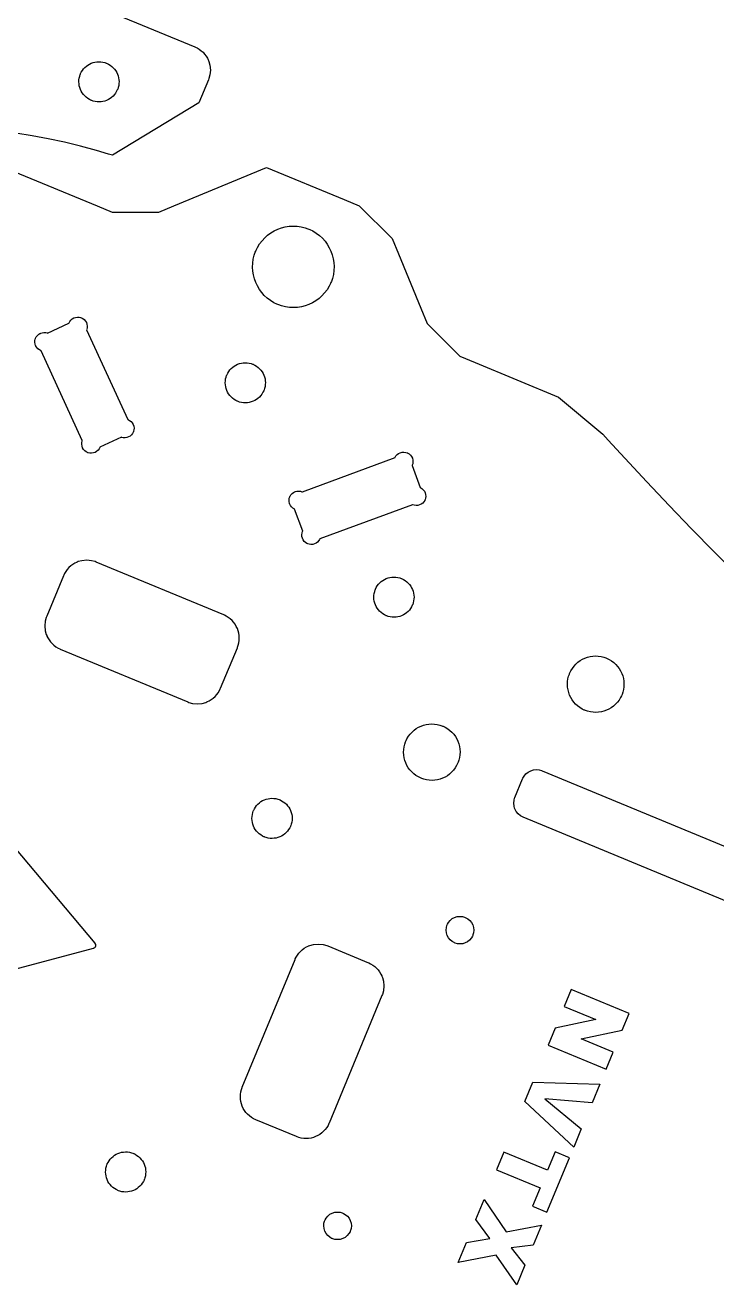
# Model space of a CAD drawing. Extents: x 0 to 997, y 0 to 569.
# Drawn here: x 362.4 to 417.5, y 339.5 to 439.9 of the extents above; entities that cross this region are included whole.
import ezdxf

# ---------------------------------------------------------------- set-up
doc = ezdxf.new("R2010")
doc.units = 0
doc.layers.get('0').update_dxf_attribs({"linetype": 'CONTINUOUS'})

msp = doc.modelspace()

# ---------------------------------------------------------------- linework, layer by layer
at = {"color": 0}
for points in [[(362.74, 443.631), (375.915, 438.172), (375.961, 438.154), (376.094, 438.088), (376.263, 437.986), (376.421, 437.869), (376.565, 437.739), (376.696, 437.594), (376.813, 437.438), (376.914, 437.269), (376.979, 437.136), (376.999, 437.09), (377.036, 437), (377.112, 436.713), (377.15, 436.325), (377.112, 435.936), (377.036, 435.65), (376.999, 435.56), (376.233, 433.714), (369.34, 429.536), (369.025, 429.636), (368.074, 429.915), (366.799, 430.26), (365.517, 430.569), (364.228, 430.843), (362.932, 431.083), (361.632, 431.287)], [(361.478, 428.256), (368.121, 425.504), (369.335, 425.001), (373.031, 425.001), (374.244, 425.504), (381.635, 428.567), (387.813, 426.007), (389.026, 425.504), (391.639, 422.892), (392.142, 421.678), (393.935, 417.349), (394.438, 416.135), (397.051, 413.521), (398.265, 413.018), (404.907, 410.267), (408.442, 407.31), (408.875, 406.832), (410.186, 405.404), (411.947, 403.514), (413.724, 401.639), (415.515, 399.781), (417.322, 397.936), (419.144, 396.11)], [(422.961, 368.153), (402.082, 376.801), (402.082, 376.801), (402.028, 376.824), (401.874, 376.912), (401.692, 377.061), (401.543, 377.242), (401.454, 377.396), (401.432, 377.45), (401.41, 377.506), (401.364, 377.676), (401.34, 377.91), (401.364, 378.143), (401.41, 378.315), (401.432, 378.369), (402.044, 379.847), (402.068, 379.903), (402.16, 380.061), (402.31, 380.243), (402.49, 380.389), (402.694, 380.497), (402.914, 380.564), (403.144, 380.589), (403.379, 380.567), (403.557, 380.519), (403.612, 380.497), (424.492, 371.849)], [(356.739, 363.422), (367.835, 366.347), (367.85, 366.351), (367.894, 366.371), (367.944, 366.408), (367.983, 366.457), (368.006, 366.499), (368.01, 366.514), (368.017, 366.535), (368.017, 366.638), (367.976, 366.733), (367.963, 366.75), (359.172, 377.199)]]:
    msp.add_lwpolyline(points, dxfattribs=at)
for points in [[(367.657, 433.914), (367.619, 433.929), (367.51, 433.983), (367.372, 434.067), (367.246, 434.162), (367.131, 434.268), (367.026, 434.383), (366.936, 434.508), (366.857, 434.64), (366.792, 434.779), (366.74, 434.924), (366.701, 435.074), (366.678, 435.225), (366.669, 435.381), (366.676, 435.537), (366.699, 435.693), (366.736, 435.85), (366.776, 435.967), (366.792, 436.004), (366.807, 436.042), (366.861, 436.151), (366.944, 436.289), (367.04, 436.417), (367.146, 436.532), (367.263, 436.635), (367.386, 436.726), (367.518, 436.804), (367.657, 436.869), (367.801, 436.922), (367.951, 436.96), (368.104, 436.983), (368.258, 436.992), (368.415, 436.986), (368.572, 436.964), (368.728, 436.925), (368.844, 436.886), (368.882, 436.869), (368.919, 436.854), (369.031, 436.8), (369.168, 436.717), (369.294, 436.621), (369.41, 436.515), (369.513, 436.4), (369.604, 436.275), (369.682, 436.143), (369.749, 436.004), (369.8, 435.86), (369.838, 435.711), (369.861, 435.558), (369.869, 435.403), (369.864, 435.247), (369.842, 435.09), (369.803, 434.933), (369.764, 434.817), (369.749, 434.779), (369.732, 434.742), (369.678, 434.632), (369.594, 434.494), (369.5, 434.368), (369.393, 434.253), (369.278, 434.149), (369.153, 434.057), (369.021, 433.979), (368.882, 433.914), (368.737, 433.861), (368.589, 433.824), (368.436, 433.8), (368.281, 433.792), (368.125, 433.799), (367.968, 433.821), (367.811, 433.858), (367.696, 433.899), (367.657, 433.914)], [(382.524, 417.644), (382.446, 417.676), (382.222, 417.787), (381.943, 417.957), (381.686, 418.15), (381.451, 418.365), (381.242, 418.6), (381.057, 418.853), (380.897, 419.122), (380.764, 419.404), (380.658, 419.697), (380.582, 420), (380.533, 420.31), (380.515, 420.625), (380.529, 420.943), (380.575, 421.261), (380.653, 421.578), (380.732, 421.814), (380.764, 421.892), (380.796, 421.968), (380.907, 422.192), (381.076, 422.471), (381.269, 422.728), (381.485, 422.963), (381.719, 423.172), (381.972, 423.358), (382.24, 423.517), (382.524, 423.65), (382.817, 423.756), (383.119, 423.833), (383.429, 423.881), (383.744, 423.899), (384.061, 423.885), (384.381, 423.84), (384.697, 423.763), (384.933, 423.682), (385.011, 423.65), (385.088, 423.618), (385.311, 423.507), (385.59, 423.339), (385.847, 423.146), (386.082, 422.931), (386.292, 422.694), (386.476, 422.442), (386.636, 422.174), (386.769, 421.892), (386.875, 421.597), (386.951, 421.294), (387, 420.985), (387.018, 420.671), (387.004, 420.353), (386.958, 420.035), (386.881, 419.717), (386.801, 419.481), (386.769, 419.404), (386.737, 419.328), (386.626, 419.103), (386.458, 418.824), (386.264, 418.567), (386.05, 418.333), (385.814, 418.122), (385.561, 417.938), (385.293, 417.778), (385.011, 417.644), (384.717, 417.539), (384.414, 417.463), (384.104, 417.414), (383.789, 417.397), (383.472, 417.41), (383.153, 417.456), (382.836, 417.533), (382.6, 417.614), (382.524, 417.644)], [(368.349, 406.282), (368.336, 406.247), (368.282, 406.146), (368.193, 406.029), (368.083, 405.933), (367.96, 405.861), (367.824, 405.814), (367.679, 405.793), (367.533, 405.801), (367.421, 405.826), (367.386, 405.839), (367.35, 405.853), (367.249, 405.906), (367.132, 405.996), (367.036, 406.104), (366.964, 406.229), (366.917, 406.365), (366.896, 406.508), (366.904, 406.656), (366.929, 406.768), (366.943, 406.803), (366.942, 406.803), (363.65, 413.96), (363.617, 413.972), (363.518, 414.025), (363.401, 414.112), (363.304, 414.222), (363.244, 414.317), (363.229, 414.35), (363.214, 414.383), (363.181, 414.49), (363.161, 414.635), (363.169, 414.781), (363.194, 414.889), (363.207, 414.924), (363.219, 414.958), (363.272, 415.057), (363.36, 415.174), (363.469, 415.271), (363.564, 415.331), (363.597, 415.346), (363.631, 415.361), (363.737, 415.393), (363.882, 415.414), (364.028, 415.404), (364.138, 415.381), (364.171, 415.368), (365.876, 416.151), (365.89, 416.188), (365.943, 416.289), (366.033, 416.406), (366.143, 416.501), (366.267, 416.574), (366.403, 416.621), (366.547, 416.642), (366.694, 416.633), (366.806, 416.608), (366.842, 416.596), (366.876, 416.582), (366.978, 416.529), (367.094, 416.439), (367.19, 416.329), (367.263, 416.206), (367.31, 416.069), (367.331, 415.925), (367.322, 415.778), (367.297, 415.667), (367.285, 415.631), (370.576, 408.474), (370.576, 408.474), (370.611, 408.461), (370.713, 408.407), (370.829, 408.317), (370.925, 408.208), (370.997, 408.083), (371.044, 407.949), (371.065, 407.804), (371.057, 407.657), (371.032, 407.546), (371.019, 407.51), (371.006, 407.475), (370.953, 407.374), (370.862, 407.257), (370.753, 407.161), (370.629, 407.089), (370.493, 407.042), (370.35, 407.021), (370.203, 407.029), (370.09, 407.054), (370.056, 407.067), (370.056, 407.067), (368.349, 406.282)], [(379.328, 409.931), (379.29, 409.946), (379.179, 410.001), (379.042, 410.085), (378.915, 410.179), (378.8, 410.285), (378.697, 410.401), (378.606, 410.525), (378.528, 410.657), (378.461, 410.796), (378.41, 410.942), (378.372, 411.09), (378.349, 411.243), (378.339, 411.397), (378.346, 411.554), (378.368, 411.711), (378.407, 411.867), (378.446, 411.983), (378.461, 412.021), (378.478, 412.058), (378.532, 412.169), (378.615, 412.307), (378.71, 412.433), (378.817, 412.549), (378.932, 412.651), (379.057, 412.743), (379.189, 412.821), (379.328, 412.888), (379.472, 412.939), (379.621, 412.976), (379.774, 413), (379.929, 413.01), (380.085, 413.003), (380.242, 412.981), (380.397, 412.942), (380.514, 412.903), (380.553, 412.888), (380.59, 412.871), (380.7, 412.817), (380.838, 412.733), (380.964, 412.639), (381.079, 412.532), (381.183, 412.417), (381.274, 412.292), (381.353, 412.16), (381.418, 412.021), (381.469, 411.876), (381.508, 411.728), (381.532, 411.575), (381.54, 411.419), (381.533, 411.264), (381.511, 411.107), (381.474, 410.951), (381.433, 410.835), (381.418, 410.796), (381.403, 410.758), (381.347, 410.649), (381.265, 410.511), (381.169, 410.385), (381.064, 410.269), (380.947, 410.165), (380.824, 410.075), (380.692, 409.996), (380.553, 409.931), (380.408, 409.879), (380.258, 409.84), (380.106, 409.817), (379.951, 409.808), (379.794, 409.815), (379.638, 409.838), (379.482, 409.875), (379.365, 409.915), (379.328, 409.931)], [(393.889, 403.058), (393.924, 403.042), (394.021, 402.981), (394.131, 402.882), (394.217, 402.767), (394.279, 402.636), (394.317, 402.497), (394.326, 402.353), (394.307, 402.206), (394.274, 402.097), (394.257, 402.063), (394.242, 402.028), (394.181, 401.932), (394.082, 401.822), (393.965, 401.735), (393.836, 401.672), (393.697, 401.635), (393.551, 401.625), (393.406, 401.644), (393.296, 401.678), (393.263, 401.694), (385.874, 398.961), (385.874, 398.961), (385.858, 398.926), (385.797, 398.831), (385.699, 398.721), (385.582, 398.633), (385.453, 398.571), (385.314, 398.535), (385.168, 398.525), (385.022, 398.544), (384.914, 398.578), (384.879, 398.593), (384.844, 398.61), (384.749, 398.671), (384.639, 398.769), (384.551, 398.885), (384.489, 399.014), (384.451, 399.154), (384.443, 399.299), (384.461, 399.444), (384.494, 399.554), (384.511, 399.588), (384.511, 399.588), (383.858, 401.35), (383.86, 401.349), (383.826, 401.365), (383.732, 401.424), (383.622, 401.521), (383.533, 401.638), (383.482, 401.736), (383.469, 401.771), (383.457, 401.806), (383.432, 401.914), (383.424, 402.06), (383.443, 402.204), (383.476, 402.311), (383.492, 402.344), (383.507, 402.378), (383.565, 402.471), (383.662, 402.581), (383.779, 402.669), (383.878, 402.721), (383.912, 402.735), (383.947, 402.747), (384.056, 402.771), (384.201, 402.781), (384.346, 402.76), (384.453, 402.728), (384.486, 402.713), (384.486, 402.713), (391.874, 405.446), (391.89, 405.481), (391.951, 405.576), (392.05, 405.686), (392.165, 405.774), (392.296, 405.836), (392.435, 405.872), (392.579, 405.882), (392.726, 405.864), (392.835, 405.829), (392.869, 405.814), (392.904, 405.799), (393, 405.737), (393.11, 405.639), (393.197, 405.522), (393.26, 405.393), (393.297, 405.253), (393.307, 405.108), (393.287, 404.963), (393.254, 404.853), (393.237, 404.818), (393.889, 403.058)], [(375.35, 385.979), (375.44, 385.942), (375.726, 385.865), (376.115, 385.828), (376.503, 385.865), (376.79, 385.942), (376.881, 385.979), (376.926, 385.999), (377.06, 386.064), (377.228, 386.165), (377.385, 386.282), (377.529, 386.414), (377.66, 386.558), (377.776, 386.715), (377.878, 386.883), (377.944, 387.017), (377.963, 387.063), (379.303, 390.296), (379.322, 390.343), (379.371, 390.489), (379.419, 390.683), (379.447, 390.879), (379.456, 391.075), (379.444, 391.269), (379.414, 391.46), (379.367, 391.646), (379.303, 391.826), (379.221, 392), (379.122, 392.165), (379.008, 392.321), (378.879, 392.465), (378.735, 392.599), (378.576, 392.717), (378.404, 392.821), (378.267, 392.889), (378.219, 392.908), (368.057, 397.118), (367.967, 397.156), (367.681, 397.232), (367.292, 397.271), (366.903, 397.232), (366.617, 397.156), (366.526, 397.118), (366.481, 397.1), (366.347, 397.033), (366.179, 396.932), (366.022, 396.815), (365.878, 396.685), (365.746, 396.54), (365.629, 396.383), (365.529, 396.215), (365.463, 396.082), (365.444, 396.036), (364.104, 392.803), (364.067, 392.713), (363.99, 392.425), (363.953, 392.037), (363.99, 391.649), (364.067, 391.362), (364.104, 391.272), (364.124, 391.226), (364.189, 391.093), (364.29, 390.924), (364.407, 390.767), (364.537, 390.622), (364.683, 390.492), (364.84, 390.375), (365.008, 390.274), (365.142, 390.208), (365.188, 390.189), (375.35, 385.979)], [(391.176, 392.847), (391.139, 392.862), (391.028, 392.917), (390.89, 393), (390.764, 393.096), (390.649, 393.201), (390.546, 393.317), (390.454, 393.442), (390.376, 393.574), (390.311, 393.713), (390.258, 393.857), (390.221, 394.007), (390.197, 394.158), (390.189, 394.314), (390.194, 394.471), (390.217, 394.628), (390.256, 394.783), (390.294, 394.9), (390.311, 394.938), (390.326, 394.975), (390.381, 395.086), (390.464, 395.224), (390.558, 395.35), (390.665, 395.465), (390.781, 395.568), (390.906, 395.66), (391.037, 395.737), (391.176, 395.803), (391.321, 395.856), (391.469, 395.893), (391.622, 395.917), (391.778, 395.925), (391.933, 395.919), (392.09, 395.897), (392.247, 395.858), (392.362, 395.819), (392.401, 395.803), (392.439, 395.787), (392.549, 395.733), (392.686, 395.65), (392.813, 395.554), (392.928, 395.449), (393.032, 395.333), (393.122, 395.208), (393.201, 395.076), (393.267, 394.938), (393.319, 394.793), (393.357, 394.644), (393.381, 394.492), (393.389, 394.336), (393.382, 394.181), (393.36, 394.024), (393.322, 393.867), (393.282, 393.75), (393.267, 393.713), (393.251, 393.675), (393.197, 393.565), (393.114, 393.428), (393.018, 393.301), (392.912, 393.186), (392.797, 393.082), (392.672, 392.992), (392.54, 392.912), (392.401, 392.847), (392.257, 392.794), (392.107, 392.757), (391.956, 392.733), (391.8, 392.725), (391.643, 392.732), (391.486, 392.754), (391.331, 392.792), (391.214, 392.832), (391.176, 392.847)], [(407.014, 385.311), (406.961, 385.333), (406.806, 385.41), (406.612, 385.528), (406.435, 385.661), (406.272, 385.81), (406.126, 385.972), (405.999, 386.147), (405.888, 386.333), (405.796, 386.529), (405.724, 386.732), (405.669, 386.942), (405.636, 387.157), (405.625, 387.375), (405.633, 387.594), (405.665, 387.815), (405.719, 388.035), (405.774, 388.199), (405.796, 388.251), (405.818, 388.304), (405.894, 388.46), (406.013, 388.653), (406.146, 388.831), (406.294, 388.993), (406.457, 389.138), (406.632, 389.267), (406.818, 389.376), (407.014, 389.469), (407.217, 389.542), (407.426, 389.596), (407.642, 389.629), (407.86, 389.64), (408.079, 389.632), (408.3, 389.6), (408.519, 389.546), (408.683, 389.49), (408.736, 389.469), (408.789, 389.447), (408.944, 389.371), (409.138, 389.253), (409.315, 389.119), (409.478, 388.971), (409.622, 388.807), (409.751, 388.632), (409.861, 388.447), (409.954, 388.251), (410.026, 388.049), (410.081, 387.839), (410.112, 387.624), (410.125, 387.406), (410.117, 387.186), (410.085, 386.965), (410.031, 386.746), (409.975, 386.582), (409.954, 386.529), (409.932, 386.476), (409.854, 386.321), (409.737, 386.128), (409.604, 385.95), (409.456, 385.787), (409.292, 385.642), (409.117, 385.514), (408.931, 385.404), (408.736, 385.311), (408.533, 385.239), (408.324, 385.185), (408.108, 385.151), (407.89, 385.14), (407.671, 385.149), (407.45, 385.181), (407.231, 385.235), (407.067, 385.289), (407.014, 385.311)], [(393.949, 379.9), (393.894, 379.921), (393.74, 379.999), (393.547, 380.115), (393.369, 380.249), (393.207, 380.399), (393.061, 380.561), (392.933, 380.736), (392.822, 380.922), (392.731, 381.117), (392.657, 381.321), (392.604, 381.531), (392.571, 381.744), (392.558, 381.963), (392.568, 382.182), (392.599, 382.403), (392.653, 382.622), (392.708, 382.786), (392.731, 382.839), (392.753, 382.893), (392.829, 383.047), (392.946, 383.24), (393.081, 383.418), (393.229, 383.581), (393.392, 383.726), (393.567, 383.854), (393.753, 383.965), (393.949, 384.057), (394.151, 384.131), (394.361, 384.183), (394.575, 384.217), (394.793, 384.229), (395.014, 384.219), (395.233, 384.189), (395.453, 384.135), (395.617, 384.079), (395.671, 384.057), (395.724, 384.035), (395.878, 383.958), (396.072, 383.842), (396.25, 383.707), (396.411, 383.558), (396.557, 383.396), (396.686, 383.221), (396.796, 383.035), (396.888, 382.839), (396.961, 382.636), (397.014, 382.426), (397.047, 382.213), (397.06, 381.994), (397.05, 381.774), (397.019, 381.554), (396.965, 381.335), (396.91, 381.171), (396.888, 381.117), (396.865, 381.064), (396.789, 380.91), (396.672, 380.715), (396.539, 380.537), (396.389, 380.376), (396.226, 380.231), (396.051, 380.101), (395.865, 379.992), (395.671, 379.9), (395.467, 379.826), (395.257, 379.774), (395.043, 379.74), (394.825, 379.728), (394.606, 379.737), (394.385, 379.768), (394.165, 379.822), (394.001, 379.878), (393.949, 379.9)], [(381.458, 375.224), (381.421, 375.239), (381.31, 375.293), (381.172, 375.376), (381.046, 375.472), (380.931, 375.578), (380.828, 375.693), (380.736, 375.818), (380.657, 375.95), (380.592, 376.089), (380.54, 376.233), (380.503, 376.383), (380.479, 376.535), (380.469, 376.69), (380.476, 376.847), (380.499, 377.004), (380.537, 377.16), (380.576, 377.276), (380.592, 377.314), (380.608, 377.351), (380.662, 377.463), (380.746, 377.599), (380.84, 377.726), (380.946, 377.842), (381.063, 377.944), (381.186, 378.036), (381.319, 378.114), (381.458, 378.179), (381.603, 378.232), (381.751, 378.269), (381.904, 378.293), (382.06, 378.301), (382.215, 378.296), (382.372, 378.274), (382.528, 378.235), (382.644, 378.196), (382.682, 378.179), (382.721, 378.164), (382.831, 378.11), (382.968, 378.026), (383.094, 377.932), (383.21, 377.825), (383.314, 377.71), (383.404, 377.585), (383.483, 377.453), (383.549, 377.314), (383.6, 377.169), (383.639, 377.021), (383.662, 376.868), (383.671, 376.713), (383.664, 376.557), (383.642, 376.4), (383.603, 376.243), (383.564, 376.126), (383.549, 376.089), (383.533, 376.051), (383.478, 375.942), (383.394, 375.804), (383.3, 375.678), (383.194, 375.563), (383.078, 375.458), (382.954, 375.367), (382.821, 375.289), (382.682, 375.224), (382.537, 375.171), (382.389, 375.133), (382.236, 375.11), (382.082, 375.101), (381.925, 375.108), (381.768, 375.131), (381.612, 375.168), (381.496, 375.208), (381.458, 375.224)], [(396.629, 366.774), (396.578, 366.796), (396.433, 366.879), (396.267, 367.018), (396.133, 367.183), (396.035, 367.369), (395.972, 367.571), (395.95, 367.783), (395.969, 367.999), (396.013, 368.16), (396.035, 368.211), (396.056, 368.263), (396.14, 368.408), (396.278, 368.574), (396.443, 368.708), (396.629, 368.807), (396.832, 368.868), (397.043, 368.89), (397.258, 368.871), (397.421, 368.828), (397.471, 368.807), (397.522, 368.786), (397.668, 368.701), (397.833, 368.563), (397.968, 368.397), (398.067, 368.211), (398.129, 368.01), (398.151, 367.799), (398.131, 367.583), (398.088, 367.421), (398.067, 367.369), (398.046, 367.318), (397.961, 367.174), (397.824, 367.007), (397.658, 366.874), (397.471, 366.775), (397.269, 366.713), (397.058, 366.69), (396.843, 366.71), (396.681, 366.753), (396.629, 366.774)], [(383.906, 365.454), (383.925, 365.5), (383.99, 365.633), (384.092, 365.801), (384.208, 365.958), (384.339, 366.103), (384.483, 366.235), (384.64, 366.351), (384.81, 366.451), (384.943, 366.518), (384.989, 366.536), (385.079, 366.574), (385.365, 366.651), (385.754, 366.689), (386.142, 366.651), (386.428, 366.574), (386.519, 366.536), (389.753, 365.197), (389.799, 365.178), (389.932, 365.112), (390.1, 365.011), (390.257, 364.894), (390.401, 364.764), (390.532, 364.619), (390.649, 364.463), (390.75, 364.294), (390.817, 364.161), (390.835, 364.115), (390.872, 364.025), (390.949, 363.737), (390.987, 363.35), (390.949, 362.961), (390.872, 362.675), (390.835, 362.585), (386.625, 352.421), (386.606, 352.374), (386.537, 352.236), (386.433, 352.065), (386.315, 351.907), (386.182, 351.763), (386.037, 351.633), (385.882, 351.519), (385.717, 351.421), (385.543, 351.339), (385.362, 351.274), (385.176, 351.226), (384.985, 351.197), (384.792, 351.186), (384.596, 351.194), (384.4, 351.222), (384.206, 351.271), (384.06, 351.319), (384.013, 351.339), (380.779, 352.678), (380.732, 352.699), (380.593, 352.767), (380.422, 352.871), (380.264, 352.989), (380.119, 353.122), (379.99, 353.267), (379.876, 353.422), (379.778, 353.588), (379.696, 353.761), (379.632, 353.942), (379.583, 354.128), (379.554, 354.318), (379.543, 354.513), (379.551, 354.708), (379.579, 354.904), (379.628, 355.099), (379.676, 355.244), (379.696, 355.292), (383.906, 365.454)], [(410.533, 361.144), (405.914, 363.058), (405.358, 361.715), (407.894, 360.665), (404.642, 359.986), (404.085, 358.64), (408.704, 356.726), (409.261, 358.072), (406.706, 359.131), (409.982, 359.811), (410.533, 361.144)], [(402.221, 354.14), (402.861, 355.688), (408.203, 355.519), (407.585, 354.026), (403.831, 354.364), (406.729, 351.961), (406.129, 350.513), (402.221, 354.14)], [(369.786, 347.044), (369.749, 347.061), (369.638, 347.115), (369.5, 347.199), (369.374, 347.293), (369.258, 347.4), (369.156, 347.515), (369.064, 347.64), (368.986, 347.772), (368.921, 347.911), (368.868, 348.056), (368.831, 348.204), (368.807, 348.357), (368.799, 348.513), (368.804, 348.668), (368.826, 348.825), (368.865, 348.981), (368.904, 349.097), (368.921, 349.136), (368.936, 349.174), (368.99, 349.283), (369.074, 349.421), (369.168, 349.547), (369.275, 349.662), (369.39, 349.767), (369.515, 349.857), (369.647, 349.936), (369.786, 350.001), (369.931, 350.053), (370.079, 350.092), (370.232, 350.115), (370.388, 350.124), (370.543, 350.117), (370.7, 350.094), (370.857, 350.057), (370.972, 350.017), (371.011, 350.001), (371.049, 349.986), (371.158, 349.931), (371.296, 349.849), (371.422, 349.753), (371.537, 349.647), (371.642, 349.531), (371.732, 349.407), (371.811, 349.275), (371.876, 349.136), (371.929, 348.992), (371.967, 348.842), (371.99, 348.689), (371.999, 348.535), (371.992, 348.378), (371.969, 348.221), (371.932, 348.065), (371.892, 347.949), (371.876, 347.911), (371.861, 347.874), (371.807, 347.763), (371.724, 347.625), (371.628, 347.499), (371.522, 347.383), (371.407, 347.281), (371.282, 347.189), (371.15, 347.111), (371.011, 347.044), (370.867, 346.993), (370.717, 346.956), (370.564, 346.932), (370.41, 346.922), (370.253, 346.929), (370.096, 346.951), (369.94, 346.99), (369.824, 347.029), (369.786, 347.044)], [(399.963, 348.688), (403.44, 347.247), (402.838, 345.792), (403.978, 345.318), (405.775, 349.657), (404.635, 350.131), (404.032, 348.675), (400.553, 350.115), (399.963, 348.688)], [(403.546, 344.275), (402.894, 342.703), (401.135, 342.474), (402.226, 341.089), (401.582, 339.533), (399.94, 341.897), (396.906, 341.311), (397.571, 342.914), (399.432, 343.213), (398.326, 344.739), (398.986, 346.333), (400.733, 343.743), (403.546, 344.275)], [(386.871, 343.215), (386.819, 343.236), (386.675, 343.321), (386.508, 343.46), (386.375, 343.624), (386.276, 343.811), (386.214, 344.013), (386.192, 344.224), (386.211, 344.439), (386.254, 344.601), (386.276, 344.653), (386.297, 344.704), (386.381, 344.849), (386.519, 345.015), (386.685, 345.149), (386.871, 345.247), (387.072, 345.31), (387.285, 345.332), (387.5, 345.313), (387.661, 345.269), (387.713, 345.247), (387.764, 345.226), (387.91, 345.143), (388.075, 345.004), (388.21, 344.839), (388.308, 344.653), (388.369, 344.451), (388.392, 344.239), (388.372, 344.024), (388.329, 343.862), (388.308, 343.811), (388.287, 343.76), (388.203, 343.614), (388.064, 343.449), (387.9, 343.314), (387.713, 343.215), (387.511, 343.154), (387.3, 343.132), (387.085, 343.151), (386.922, 343.194), (386.871, 343.215)]]:
    msp.add_lwpolyline(points, close=True, dxfattribs=at)

doc.saveas('drawing.dxf')
